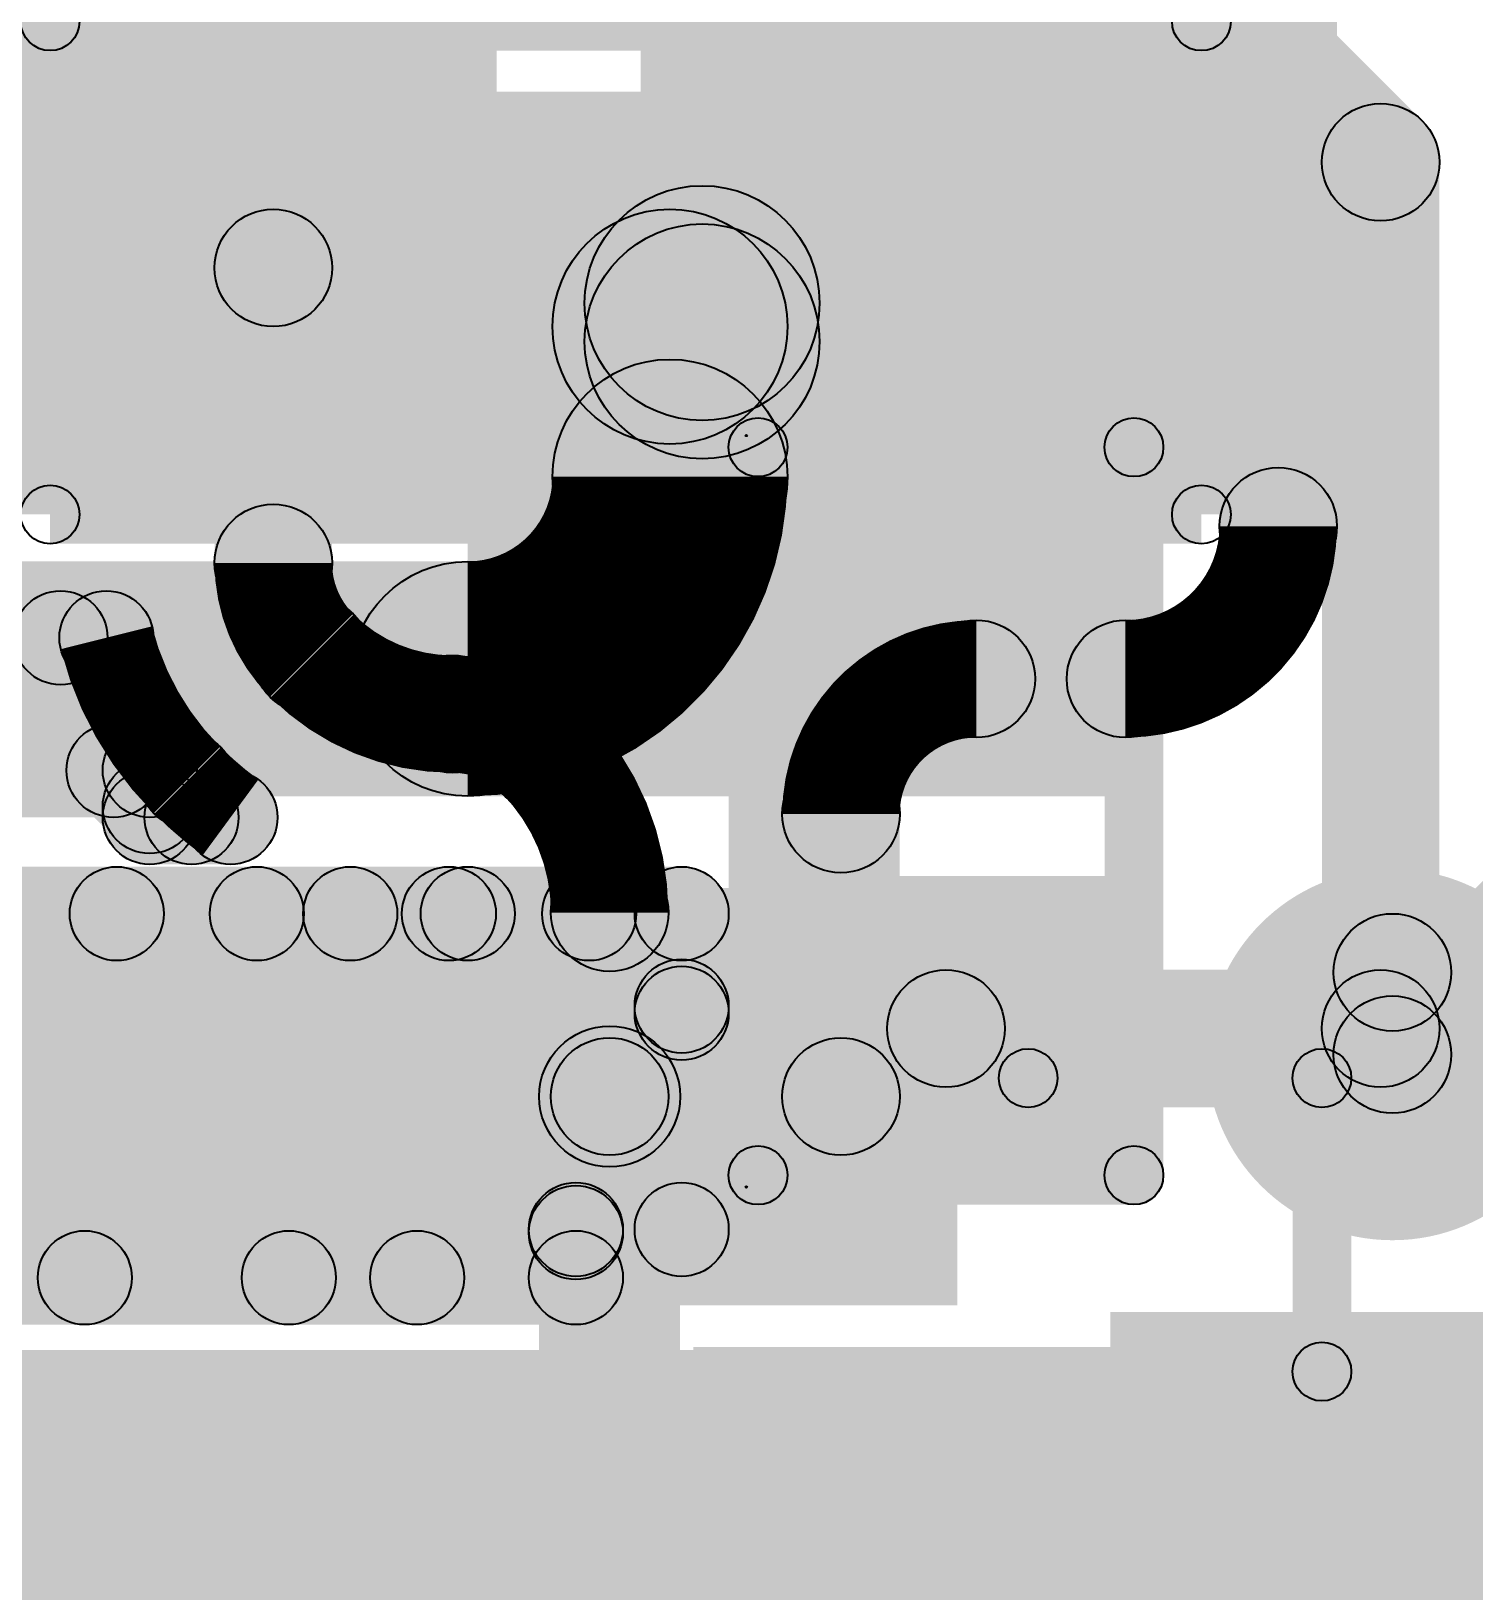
# Model space of a CAD drawing. Header units: millimetres. Extents: x -0.55 to 1.07, y -0.21 to 1.95.
# Drawn here: x 0.2331 to 0.3559, y 0.9513 to 1.0842 of the extents above; entities that cross this region are included whole.
import ezdxf

# ---------------------------------------------------------------- set-up
doc = ezdxf.new("R2010")
doc.units = ezdxf.units.MM
doc.header["$MEASUREMENT"] = 0
for name, color, linetype in [('BottomLayer', 5, 'Continuous'), ('BottomOverlay', 54, 'Continuous'), ('BottomPaste', 16, 'Continuous'), ('BottomSolder', 6, 'Continuous'), ('TopLayer', 1, 'Continuous'), ('TopOverlay', 2, 'Continuous'), ('TopPaste', 8, 'Continuous'), ('TopSolder', 216, 'Continuous'), ('ViaHoleLayer', 16, 'Continuous')]:
    doc.layers.add(name, color=color, linetype=linetype)

# ---------------------------------------------------------------- blocks, each defined once
blk = doc.blocks.new('EEEFT1C470AR_12')
at = {"layer": 'TopLayer'}
blk.add_hatch(color=1, dxfattribs=at).paths.add_polyline_path([(-0.11811, 0.0315), (-0.01969, 0.0315), (-0.01969, -0.0315), (-0.11811, -0.0315)])
at = {"layer": 'TopPaste'}
blk.add_hatch(color=8, dxfattribs=at).paths.add_polyline_path([(-0.11811, 0.0315), (-0.01969, 0.0315), (-0.01969, -0.0315), (-0.11811, -0.0315)])
at = {"layer": 'TopSolder'}
blk.add_hatch(color=216, dxfattribs=at).paths.add_polyline_path([(-0.12211, 0.0355), (-0.01569, 0.0355), (-0.01569, -0.0355), (-0.12211, -0.0355)])
blk = doc.blocks.new('QFN_28_B_39')
at = {"layer": 'BottomLayer'}
for points in [[(-0.00591, 0.1122), (0.00591, 0.1122), (0.00591, 0.08465), (-0.00591, 0.08465)], [(0.01378, 0.1122), (0.02559, 0.1122), (0.02559, 0.08465), (0.01378, 0.08465)], [(0.03346, 0.1122), (0.04528, 0.1122), (0.04528, 0.08465), (0.03346, 0.08465)], [(0.05315, 0.1122), (0.06496, 0.1122), (0.06496, 0.08465), (0.05315, 0.08465)], [(-0.07283, 0.07283), (0.07283, 0.07283), (0.07283, -0.07283), (-0.07283, -0.07283)], [(0.08465, 0.06496), (0.1122, 0.06496), (0.1122, 0.05315), (0.08465, 0.05315)]]:
    blk.add_hatch(color=5, dxfattribs=at).paths.add_polyline_path(points)
at = {"layer": 'BottomOverlay'}
h = blk.add_hatch(color=54, dxfattribs=at)
edge = h.paths.add_edge_path()
edge.add_arc((0.075, 0.1), 0.0025, 0, 360)
for points in [[(0.075, 0.0975), (0.075, 0.1025), (0.1, 0.1025), (0.1, 0.0975)], [(0.1025, 0.075), (0.0975, 0.075), (0.0975, 0.1), (0.1025, 0.1)]]:
    blk.add_hatch(color=54, dxfattribs=at).paths.add_polyline_path(points)
h = blk.add_hatch(color=54, dxfattribs=at)
edge = h.paths.add_edge_path()
edge.add_arc((0.1, 0.1), 0.0025, 0, 360)
h = blk.add_hatch(color=54, dxfattribs=at)
edge = h.paths.add_edge_path()
edge.add_arc((0.1, 0.1), 0.0025, 0, 360)
h = blk.add_hatch(color=54, dxfattribs=at)
edge = h.paths.add_edge_path()
edge.add_arc((0.1, 0.075), 0.0025, 0, 360)
at = {"layer": 'BottomPaste'}
for points in [[(-0.00591, 0.1122), (0.00591, 0.1122), (0.00591, 0.08465), (-0.00591, 0.08465)], [(0.01378, 0.1122), (0.02559, 0.1122), (0.02559, 0.08465), (0.01378, 0.08465)], [(0.03346, 0.1122), (0.04528, 0.1122), (0.04528, 0.08465), (0.03346, 0.08465)], [(0.05315, 0.1122), (0.06496, 0.1122), (0.06496, 0.08465), (0.05315, 0.08465)], [(-0.07283, 0.07283), (0.07283, 0.07283), (0.07283, -0.07283), (-0.07283, -0.07283)], [(0.08465, 0.06496), (0.1122, 0.06496), (0.1122, 0.05315), (0.08465, 0.05315)]]:
    blk.add_hatch(color=16, dxfattribs=at).paths.add_polyline_path(points)
at = {"layer": 'BottomSolder'}
for points in [[(-0.02959, 0.1162), (-0.00978, 0.1162), (-0.00978, 0.08065), (-0.02959, 0.08065)], [(-0.00991, 0.1162), (0.00991, 0.1162), (0.00991, 0.08065), (-0.00991, 0.08065)], [(0.00978, 0.1162), (0.02959, 0.1162), (0.02959, 0.08065), (0.00978, 0.08065)], [(0.02946, 0.1162), (0.04928, 0.1162), (0.04928, 0.08065), (0.02946, 0.08065)], [(0.04915, 0.1162), (0.06896, 0.1162), (0.06896, 0.08065), (0.04915, 0.08065)], [(-0.07683, 0.07683), (0.07683, 0.07683), (0.07683, -0.07683), (-0.07683, -0.07683)], [(0.08065, 0.06896), (0.1162, 0.06896), (0.1162, 0.04915), (0.08065, 0.04915)]]:
    blk.add_hatch(color=6, dxfattribs=at).paths.add_polyline_path(points)
at = {"layer": 'BottomOverlay'}
for centre in [(0.075, 0.1), (0.1, 0.1), (0.1, 0.1), (0.1, 0.075)]:
    blk.add_circle(centre, 0.0025, dxfattribs=at)
blk = doc.blocks.new('R__0603_B_48')
at = {"layer": 'BottomLayer'}
for points in [[(-0.045, -0.0175), (-0.045, 0.0175), (-0.015, 0.0175), (-0.015, -0.0175)], [(0.015, -0.0175), (0.015, 0.0175), (0.045, 0.0175), (0.045, -0.0175)]]:
    blk.add_hatch(color=5, dxfattribs=at).paths.add_polyline_path(points)
at = {"layer": 'BottomOverlay'}
h = blk.add_hatch(color=54, dxfattribs=at)
edge = h.paths.add_edge_path()
edge.add_arc((-0.049, 0.021), 0.0025, 0, 360)
h = blk.add_hatch(color=54, dxfattribs=at)
edge = h.paths.add_edge_path()
edge.add_arc((-0.049, 0.021), 0.0025, 0, 360)
for points in [[(-0.049, 0.0185), (-0.049, 0.0235), (0.049, 0.0235), (0.049, 0.0185)], [(-0.0465, -0.021), (-0.0515, -0.021), (-0.0515, 0.021), (-0.0465, 0.021)], [(0.0515, -0.021), (0.0465, -0.021), (0.0465, 0.021), (0.0515, 0.021)], [(-0.049, -0.0235), (-0.049, -0.0185), (0.049, -0.0185), (0.049, -0.0235)]]:
    blk.add_hatch(color=54, dxfattribs=at).paths.add_polyline_path(points)
h = blk.add_hatch(color=54, dxfattribs=at)
edge = h.paths.add_edge_path()
edge.add_arc((0.049, 0.021), 0.0025, 0, 360)
h = blk.add_hatch(color=54, dxfattribs=at)
edge = h.paths.add_edge_path()
edge.add_arc((0.049, 0.021), 0.0025, 0, 360)
h = blk.add_hatch(color=54, dxfattribs=at)
edge = h.paths.add_edge_path()
edge.add_arc((-0.049, -0.021), 0.0025, 0, 360)
h = blk.add_hatch(color=54, dxfattribs=at)
edge = h.paths.add_edge_path()
edge.add_arc((-0.049, -0.021), 0.0025, 0, 360)
h = blk.add_hatch(color=54, dxfattribs=at)
edge = h.paths.add_edge_path()
edge.add_arc((0.049, -0.021), 0.0025, 0, 360)
h = blk.add_hatch(color=54, dxfattribs=at)
edge = h.paths.add_edge_path()
edge.add_arc((0.049, -0.021), 0.0025, 0, 360)
at = {"layer": 'BottomPaste'}
for points in [[(-0.045, -0.0175), (-0.045, 0.0175), (-0.015, 0.0175), (-0.015, -0.0175)], [(0.015, -0.0175), (0.015, 0.0175), (0.045, 0.0175), (0.045, -0.0175)]]:
    blk.add_hatch(color=16, dxfattribs=at).paths.add_polyline_path(points)
at = {"layer": 'BottomSolder'}
for points in [[(-0.049, -0.0215), (-0.049, 0.0215), (-0.011, 0.0215), (-0.011, -0.0215)], [(0.011, -0.0215), (0.011, 0.0215), (0.049, 0.0215), (0.049, -0.0215)]]:
    blk.add_hatch(color=6, dxfattribs=at).paths.add_polyline_path(points)
at = {"layer": 'BottomOverlay'}
for centre in [(-0.049, 0.021), (-0.049, 0.021), (0.049, 0.021), (0.049, 0.021), (-0.049, -0.021), (-0.049, -0.021), (0.049, -0.021), (0.049, -0.021)]:
    blk.add_circle(centre, 0.0025, dxfattribs=at)
blk = doc.blocks.new('R__0402_56')
at = {"layer": 'TopLayer'}
for points in [[(-0.0275, -0.0125), (-0.0275, 0.0125), (-0.0095, 0.0125), (-0.0095, -0.0125)], [(0.0095, -0.0125), (0.0095, 0.0125), (0.0275, 0.0125), (0.0275, -0.0125)]]:
    blk.add_hatch(color=1, dxfattribs=at).paths.add_polyline_path(points)
at = {"layer": 'TopOverlay'}
h = blk.add_hatch(color=2, dxfattribs=at)
edge = h.paths.add_edge_path()
edge.add_arc((-0.031, 0.016), 0.0025, 0, 360)
h = blk.add_hatch(color=2, dxfattribs=at)
edge = h.paths.add_edge_path()
edge.add_arc((-0.031, 0.016), 0.0025, 0, 360)
for points in [[(0.031, 0.0185), (0.031, 0.0135), (-0.031, 0.0135), (-0.031, 0.0185)], [(-0.0285, -0.016), (-0.0335, -0.016), (-0.0335, 0.016), (-0.0285, 0.016)], [(0.0335, -0.016), (0.0285, -0.016), (0.0285, 0.016), (0.0335, 0.016)], [(0.031, -0.0135), (0.031, -0.0185), (-0.031, -0.0185), (-0.031, -0.0135)], [(0.032, -0.01694), (0.032, -0.01706), (-0.032, -0.01706), (-0.032, -0.01694)]]:
    blk.add_hatch(color=2, dxfattribs=at).paths.add_polyline_path(points)
h = blk.add_hatch(color=2, dxfattribs=at)
edge = h.paths.add_edge_path()
edge.add_arc((0.031, 0.016), 0.0025, 0, 360)
h = blk.add_hatch(color=2, dxfattribs=at)
edge = h.paths.add_edge_path()
edge.add_arc((0.031, 0.016), 0.0025, 0, 360)
h = blk.add_hatch(color=2, dxfattribs=at)
edge = h.paths.add_edge_path()
edge.add_arc((-0.031, -0.016), 0.0025, 0, 360)
h = blk.add_hatch(color=2, dxfattribs=at)
edge = h.paths.add_edge_path()
edge.add_arc((-0.031, -0.016), 0.0025, 0, 360)
h = blk.add_hatch(color=2, dxfattribs=at)
edge = h.paths.add_edge_path()
edge.add_arc((0.031, -0.016), 0.0025, 0, 360)
h = blk.add_hatch(color=2, dxfattribs=at)
edge = h.paths.add_edge_path()
edge.add_arc((0.031, -0.016), 0.0025, 0, 360)
h = blk.add_hatch(color=2, dxfattribs=at)
edge = h.paths.add_edge_path()
edge.add_arc((-0.032, -0.017), 0.0000635, 0, 360)
h = blk.add_hatch(color=2, dxfattribs=at)
edge = h.paths.add_edge_path()
edge.add_arc((0.032, -0.017), 0.0000635, 0, 360)
at = {"layer": 'TopPaste'}
for points in [[(-0.0275, -0.0125), (-0.0275, 0.0125), (-0.0095, 0.0125), (-0.0095, -0.0125)], [(0.0095, -0.0125), (0.0095, 0.0125), (0.0275, 0.0125), (0.0275, -0.0125)]]:
    blk.add_hatch(color=8, dxfattribs=at).paths.add_polyline_path(points)
at = {"layer": 'TopSolder'}
for points in [[(-0.0315, -0.0165), (-0.0315, 0.0165), (-0.0055, 0.0165), (-0.0055, -0.0165)], [(0.0055, -0.0165), (0.0055, 0.0165), (0.0315, 0.0165), (0.0315, -0.0165)]]:
    blk.add_hatch(color=216, dxfattribs=at).paths.add_polyline_path(points)
at = {"layer": 'TopOverlay'}
for centre, radius in [((-0.031, 0.016), 0.0025), ((-0.031, 0.016), 0.0025), ((0.031, 0.016), 0.0025), ((0.031, 0.016), 0.0025), ((-0.031, -0.016), 0.0025), ((-0.031, -0.016), 0.0025), ((0.031, -0.016), 0.0025), ((0.031, -0.016), 0.0025), ((-0.032, -0.017), 0.0000635), ((0.032, -0.017), 0.0000635)]:
    blk.add_circle(centre, radius, dxfattribs=at)

msp = doc.modelspace()

# ---------------------------------------------------------------- hatches: boundary and pattern name
at = {"layer": 'BottomLayer'}
for points in [[(0.285, 1.042), (0.32828, 1.042), (0.32828, 1.11), (0.285, 1.11)], [(0.123, 1.08), (0.235, 1.08), (0.235, 1.107), (0.123, 1.107)], [(0.34428, 1.042), (0.33428, 1.042), (0.33428, 1.09854), (0.34428, 1.09854)], [(0.25874, 1.064), (0.24874, 1.064), (0.24874, 1.0915), (0.25874, 1.0915)], [(0.208, 1.072), (0.269, 1.072), (0.269, 1.09), (0.208, 1.09)], [(0.25874, 1.03887), (0.24874, 1.03887), (0.24874, 1.064), (0.25874, 1.064)], [(0.22474, 1.0285), (0.22474, 1.0365), (0.23953, 1.0365), (0.23953, 1.0285)], [(0.22716, 1.01838), (0.2215, 1.02403), (0.2328, 1.03533), (0.23845, 1.02967)], [(0.22601, 1.02967), (0.23167, 1.03533), (0.24297, 1.02403), (0.23731, 1.01838)], [(0.25346, 1.02746), (0.26054, 1.03454), (0.26059, 1.03449), (0.25351, 1.02741)], [(0.31358, 1.024), (0.31358, 1.034), (0.32628, 1.034), (0.32628, 1.024)], [(0.22354, 1.0172), (0.22354, 1.0252), (0.24322, 1.0252), (0.24322, 1.0172)], [(0.23731, 1.01838), (0.24297, 1.02403), (0.24605, 1.02095), (0.24039, 1.01529)], [(0.24722, 1.0172), (0.23922, 1.0172), (0.23922, 1.0212), (0.24722, 1.0212)], [(0.24322, 1.0132), (0.24322, 1.0212), (0.24678, 1.0212), (0.24678, 1.0132)], [(0.24678, 1.0132), (0.24678, 1.0212), (0.2501, 1.0212), (0.2501, 1.0132)], [(0.24678, 1.0132), (0.24678, 1.0212), (0.2501, 1.0212), (0.2501, 1.0132)], [(0.30706, 0.99343), (0.29706, 0.99343), (0.29706, 1.01748), (0.30706, 1.01748)], [(0.35254, 0.99346), (0.34546, 1.00054), (0.35928, 1.01435), (0.36635, 1.00728)], [(0.28737, 0.99343), (0.27737, 0.99343), (0.27737, 1.00909), (0.28737, 1.00909)], [(0.354, 0.997), (0.344, 0.997), (0.344, 1.004), (0.354, 1.004)], [(0.28837, 0.945), (0.27637, 0.945), (0.27637, 0.99343), (0.28837, 0.99343)], [(0.325, 0.947), (0.397, 0.947), (0.397, 0.97508), (0.325, 0.97508)]]:
    msp.add_hatch(color=5, dxfattribs=at).paths.add_polyline_path(points)
h = msp.add_hatch(color=5, dxfattribs=at)
edge = h.paths.add_edge_path()
edge.add_arc((0.298, 1.066), 0.01181, 0, 360)
h = msp.add_hatch(color=5, dxfattribs=at)
edge = h.paths.add_edge_path()
edge.add_arc((0.25374, 1.064), 0.005, 0, 360)
h = msp.add_hatch(color=5, dxfattribs=at)
edge = h.paths.add_edge_path()
edge.add_arc((0.25374, 1.064), 0.005, 0, 360)
h = msp.add_hatch(color=5, dxfattribs=at)
edge = h.paths.add_edge_path()
edge.add_arc((0.33928, 1.042), 0.005, 0, 360)
h = msp.add_hatch(color=5, dxfattribs=at)
edge = h.paths.add_edge_path()
edge.add_arc((0.33928, 1.042), 0.005, 0, 360)
h = msp.add_hatch(color=5, dxfattribs=at)
edge = h.paths.add_edge_path()
edge.add_arc((0.25374, 1.03887), 0.005, 0, 360)
h = msp.add_hatch(color=5, dxfattribs=at)
edge = h.paths.add_edge_path()
edge.add_arc((0.25374, 1.03887), 0.005, 0, 360)
h = msp.add_hatch(color=5, dxfattribs=at)
edge = h.paths.add_edge_path()
edge.add_arc((0.23563, 1.0325), 0.004, 0, 360)
h = msp.add_hatch(color=5, dxfattribs=at)
edge = h.paths.add_edge_path()
edge.add_arc((0.23953, 1.0325), 0.004, 0, 360)
h = msp.add_hatch(color=5, dxfattribs=at)
edge = h.paths.add_edge_path()
edge.add_arc((0.23953, 1.0325), 0.004, 0, 360)
h = msp.add_hatch(color=5, dxfattribs=at)
edge = h.paths.add_edge_path()
edge.add_arc((0.257, 1.031), 0.005, 0, 360)
h = msp.add_hatch(color=5, dxfattribs=at)
edge = h.paths.add_edge_path()
edge.add_arc((0.257, 1.031), 0.005, 0, 360)
h = msp.add_hatch(color=5, dxfattribs=at)
edge = h.paths.add_edge_path()
edge.add_arc((0.25705, 1.03095), 0.005, 0, 360)
h = msp.add_hatch(color=5, dxfattribs=at)
edge = h.paths.add_edge_path()
edge.add_arc((0.25705, 1.03095), 0.005, 0, 360)
h = msp.add_hatch(color=5, dxfattribs=at)
edge = h.paths.add_edge_path()
edge.add_arc((0.31358, 1.029), 0.005, 0, 360)
h = msp.add_hatch(color=5, dxfattribs=at)
edge = h.paths.add_edge_path()
edge.add_arc((0.31358, 1.029), 0.005, 0, 360)
h = msp.add_hatch(color=5, dxfattribs=at)
edge = h.paths.add_edge_path()
edge.add_arc((0.32628, 1.029), 0.005, 0, 360)
h = msp.add_hatch(color=5, dxfattribs=at)
edge = h.paths.add_edge_path()
edge.add_arc((0.32628, 1.029), 0.005, 0, 360)
h = msp.add_hatch(color=5, dxfattribs=at)
edge = h.paths.add_edge_path()
edge.add_arc((0.269, 1.026), 0.005, 0, 360)
h = msp.add_hatch(color=5, dxfattribs=at)
edge = h.paths.add_edge_path()
edge.add_arc((0.269, 1.026), 0.005, 0, 360)
h = msp.add_hatch(color=5, dxfattribs=at)
edge = h.paths.add_edge_path()
edge.add_arc((0.27668, 1.02282), 0.005, 0, 360)
h = msp.add_hatch(color=5, dxfattribs=at)
edge = h.paths.add_edge_path()
edge.add_arc((0.27668, 1.02282), 0.005, 0, 360)
h = msp.add_hatch(color=5, dxfattribs=at)
edge = h.paths.add_edge_path()
edge.add_arc((0.24014, 1.0212), 0.004, 0, 360)
h = msp.add_hatch(color=5, dxfattribs=at)
edge = h.paths.add_edge_path()
edge.add_arc((0.24014, 1.0212), 0.004, 0, 360)
h = msp.add_hatch(color=5, dxfattribs=at)
edge = h.paths.add_edge_path()
edge.add_arc((0.24322, 1.0212), 0.004, 0, 360)
h = msp.add_hatch(color=5, dxfattribs=at)
edge = h.paths.add_edge_path()
edge.add_arc((0.24322, 1.0212), 0.004, 0, 360)
h = msp.add_hatch(color=5, dxfattribs=at)
edge = h.paths.add_edge_path()
edge.add_arc((0.24639, 1.02039), 0.004, 0, 360)
h = msp.add_hatch(color=5, dxfattribs=at)
edge = h.paths.add_edge_path()
edge.add_arc((0.24644, 1.02034), 0.004, 0, 360)
h = msp.add_hatch(color=5, dxfattribs=at)
edge = h.paths.add_edge_path()
edge.add_arc((0.24322, 1.01812), 0.004, 0, 360)
h = msp.add_hatch(color=5, dxfattribs=at)
edge = h.paths.add_edge_path()
edge.add_arc((0.30206, 1.01748), 0.005, 0, 360)
h = msp.add_hatch(color=5, dxfattribs=at)
edge = h.paths.add_edge_path()
edge.add_arc((0.30206, 1.01748), 0.005, 0, 360)
h = msp.add_hatch(color=5, dxfattribs=at)
edge = h.paths.add_edge_path()
edge.add_arc((0.24322, 1.0172), 0.004, 0, 360)
h = msp.add_hatch(color=5, dxfattribs=at)
edge = h.paths.add_edge_path()
edge.add_arc((0.24322, 1.0172), 0.004, 0, 360)
h = msp.add_hatch(color=5, dxfattribs=at)
edge = h.paths.add_edge_path()
edge.add_arc((0.24678, 1.0172), 0.004, 0, 360)
h = msp.add_hatch(color=5, dxfattribs=at)
edge = h.paths.add_edge_path()
edge.add_arc((0.24678, 1.0172), 0.004, 0, 360)
h = msp.add_hatch(color=5, dxfattribs=at)
edge = h.paths.add_edge_path()
edge.add_arc((0.24678, 1.0172), 0.004, 0, 360)
h = msp.add_hatch(color=5, dxfattribs=at)
edge = h.paths.add_edge_path()
edge.add_arc((0.2501, 1.0172), 0.004, 0, 360)
h = msp.add_hatch(color=5, dxfattribs=at)
edge = h.paths.add_edge_path()
edge.add_arc((0.2501, 1.0172), 0.004, 0, 360)
h = msp.add_hatch(color=5, dxfattribs=at)
edge = h.paths.add_edge_path()
edge.add_arc((0.2501, 1.0172), 0.004, 0, 360)
h = msp.add_hatch(color=5, dxfattribs=at)
edge = h.paths.add_edge_path()
edge.add_arc((0.28237, 1.00909), 0.005, 0, 360)
h = msp.add_hatch(color=5, dxfattribs=at)
edge = h.paths.add_edge_path()
edge.add_arc((0.28237, 1.00909), 0.005, 0, 360)
h = msp.add_hatch(color=5, dxfattribs=at)
edge = h.paths.add_edge_path()
edge.add_arc((0.349, 0.997), 0.01181, 0, 360)
h = msp.add_hatch(color=5, dxfattribs=at)
edge = h.paths.add_edge_path()
edge.add_arc((0.349, 1.004), 0.005, 0, 360)
h = msp.add_hatch(color=5, dxfattribs=at)
edge = h.paths.add_edge_path()
edge.add_arc((0.349, 0.997), 0.005, 0, 360)
h = msp.add_hatch(color=5, dxfattribs=at)
edge = h.paths.add_edge_path()
edge.add_arc((0.349, 0.997), 0.005, 0, 360)
h = msp.add_hatch(color=5, dxfattribs=at)
edge = h.paths.add_edge_path()
edge.add_arc((0.28237, 0.99343), 0.006, 0, 360)
h = msp.add_hatch(color=5, dxfattribs=at)
edge = h.paths.add_edge_path()
edge.add_arc((0.28237, 0.99343), 0.005, 0, 360)
h = msp.add_hatch(color=5, dxfattribs=at)
edge = h.paths.add_edge_path()
edge.add_arc((0.30206, 0.99343), 0.005, 0, 360)
at = {"layer": 'BottomSolder'}
h = msp.add_hatch(color=6, dxfattribs=at)
edge = h.paths.add_edge_path()
edge.add_arc((0.298, 1.066), 0.01581, 0, 360)
h = msp.add_hatch(color=6, dxfattribs=at)
edge = h.paths.add_edge_path()
edge.add_arc((0.349, 0.997), 0.01581, 0, 360)
at = {"layer": 'TopLayer'}
for points in [[(0.32246, 1.09146), (0.32954, 1.09854), (0.35154, 1.07654), (0.34446, 1.06946)], [(0.27029, 1.019), (0.32491, 1.019), (0.32491, 1.079), (0.27029, 1.079)], [(0.353, 0.99922), (0.343, 0.99922), (0.343, 1.073), (0.353, 1.073)], [(0.30024, 1.05774), (0.28024, 1.05774), (0.28024, 1.061), (0.30024, 1.061)], [(0.2975, 1.04621), (0.2775, 1.04621), (0.2775, 1.059), (0.2975, 1.059)], [(0.219, 1.019), (0.219, 1.039), (0.27029, 1.039), (0.27029, 1.019)], [(0.219, 1.005), (0.219, 1.013), (0.26029, 1.013), (0.26029, 1.005)], [(0.26029, 1.005), (0.26029, 1.013), (0.27029, 1.013), (0.27029, 1.005)], [(0.26029, 1.005), (0.26029, 1.013), (0.27029, 1.013), (0.27029, 1.005)], [(0.27029, 1.005), (0.27029, 1.013), (0.2885, 1.013), (0.2885, 1.005)], [(0.21224, 0.97517), (0.20658, 0.98083), (0.23758, 1.01183), (0.24324, 1.00617)], [(0.22123, 1.00617), (0.22689, 1.01183), (0.25789, 0.98083), (0.25223, 0.97517)], [(0.24052, 0.97517), (0.23487, 0.98083), (0.26587, 1.01183), (0.27152, 1.00617)], [(0.24951, 1.00617), (0.25517, 1.01183), (0.28233, 0.98467), (0.27668, 0.97901)], [(0.2778, 1.00617), (0.28346, 1.01183), (0.29133, 1.00396), (0.28567, 0.9983)], [(0.2925, 0.98211), (0.2845, 0.98211), (0.2845, 1.009), (0.2925, 1.009)], [(0.311, 0.99422), (0.311, 1.00422), (0.348, 1.00422), (0.348, 0.99422)], [(0.26881, 0.97517), (0.26315, 0.98083), (0.28567, 1.00335), (0.29133, 0.99769)], [(0.2795, 0.97811), (0.2795, 0.98611), (0.2885, 0.98611), (0.2885, 0.97811)], [(0.155, 0.974), (0.155, 0.982), (0.2795, 0.982), (0.2795, 0.974)], [(0.2835, 0.978), (0.2755, 0.978), (0.2755, 0.98211), (0.2835, 0.98211)], [(0.165, 0.837), (0.3807, 0.837), (0.3807, 0.968), (0.165, 0.968)]]:
    msp.add_hatch(color=1, dxfattribs=at).paths.add_polyline_path(points)
h = msp.add_hatch(color=1, dxfattribs=at)
edge = h.paths.add_edge_path()
edge.add_arc((0.298, 1.066), 0.01181, 0, 360)
h = msp.add_hatch(color=1, dxfattribs=at)
edge = h.paths.add_edge_path()
edge.add_arc((0.348, 1.073), 0.005, 0, 360)
h = msp.add_hatch(color=1, dxfattribs=at)
edge = h.paths.add_edge_path()
edge.add_arc((0.348, 1.073), 0.005, 0, 360)
h = msp.add_hatch(color=1, dxfattribs=at)
edge = h.paths.add_edge_path()
edge.add_arc((0.29024, 1.061), 0.01, 0, 360)
h = msp.add_hatch(color=1, dxfattribs=at)
edge = h.paths.add_edge_path()
edge.add_arc((0.2875, 1.059), 0.01, 0, 360)
h = msp.add_hatch(color=1, dxfattribs=at)
edge = h.paths.add_edge_path()
edge.add_arc((0.29024, 1.05774), 0.01, 0, 360)
h = msp.add_hatch(color=1, dxfattribs=at)
edge = h.paths.add_edge_path()
edge.add_arc((0.2875, 1.04621), 0.01, 0, 360)
h = msp.add_hatch(color=1, dxfattribs=at)
edge = h.paths.add_edge_path()
edge.add_arc((0.2875, 1.04621), 0.01, 0, 360)
h = msp.add_hatch(color=1, dxfattribs=at)
edge = h.paths.add_edge_path()
edge.add_arc((0.27029, 1.029), 0.01, 0, 360)
h = msp.add_hatch(color=1, dxfattribs=at)
edge = h.paths.add_edge_path()
edge.add_arc((0.27029, 1.029), 0.01, 0, 360)
h = msp.add_hatch(color=1, dxfattribs=at)
edge = h.paths.add_edge_path()
edge.add_arc((0.24041, 1.009), 0.004, 0, 360)
h = msp.add_hatch(color=1, dxfattribs=at)
edge = h.paths.add_edge_path()
edge.add_arc((0.25234, 1.009), 0.004, 0, 360)
h = msp.add_hatch(color=1, dxfattribs=at)
edge = h.paths.add_edge_path()
edge.add_arc((0.26029, 1.009), 0.004, 0, 360)
h = msp.add_hatch(color=1, dxfattribs=at)
edge = h.paths.add_edge_path()
edge.add_arc((0.26029, 1.009), 0.004, 0, 360)
h = msp.add_hatch(color=1, dxfattribs=at)
edge = h.paths.add_edge_path()
edge.add_arc((0.26029, 1.009), 0.004, 0, 360)
h = msp.add_hatch(color=1, dxfattribs=at)
edge = h.paths.add_edge_path()
edge.add_arc((0.26869, 1.009), 0.004, 0, 360)
h = msp.add_hatch(color=1, dxfattribs=at)
edge = h.paths.add_edge_path()
edge.add_arc((0.27029, 1.009), 0.004, 0, 360)
h = msp.add_hatch(color=1, dxfattribs=at)
edge = h.paths.add_edge_path()
edge.add_arc((0.27029, 1.009), 0.004, 0, 360)
h = msp.add_hatch(color=1, dxfattribs=at)
edge = h.paths.add_edge_path()
edge.add_arc((0.27029, 1.009), 0.004, 0, 360)
h = msp.add_hatch(color=1, dxfattribs=at)
edge = h.paths.add_edge_path()
edge.add_arc((0.28063, 1.009), 0.004, 0, 360)
h = msp.add_hatch(color=1, dxfattribs=at)
edge = h.paths.add_edge_path()
edge.add_arc((0.2885, 1.009), 0.004, 0, 360)
h = msp.add_hatch(color=1, dxfattribs=at)
edge = h.paths.add_edge_path()
edge.add_arc((0.2885, 1.009), 0.004, 0, 360)
h = msp.add_hatch(color=1, dxfattribs=at)
edge = h.paths.add_edge_path()
edge.add_arc((0.349, 0.997), 0.01181, 0, 360)
h = msp.add_hatch(color=1, dxfattribs=at)
edge = h.paths.add_edge_path()
edge.add_arc((0.2885, 1.00113), 0.004, 0, 360)
h = msp.add_hatch(color=1, dxfattribs=at)
edge = h.paths.add_edge_path()
edge.add_arc((0.2885, 1.00052), 0.004, 0, 360)
h = msp.add_hatch(color=1, dxfattribs=at)
edge = h.paths.add_edge_path()
edge.add_arc((0.311, 0.99922), 0.005, 0, 360)
h = msp.add_hatch(color=1, dxfattribs=at)
edge = h.paths.add_edge_path()
edge.add_arc((0.348, 0.99922), 0.005, 0, 360)
h = msp.add_hatch(color=1, dxfattribs=at)
edge = h.paths.add_edge_path()
edge.add_arc((0.348, 0.99922), 0.005, 0, 360)
h = msp.add_hatch(color=1, dxfattribs=at)
edge = h.paths.add_edge_path()
edge.add_arc((0.2795, 0.98211), 0.004, 0, 360)
h = msp.add_hatch(color=1, dxfattribs=at)
edge = h.paths.add_edge_path()
edge.add_arc((0.2795, 0.98211), 0.004, 0, 360)
h = msp.add_hatch(color=1, dxfattribs=at)
edge = h.paths.add_edge_path()
edge.add_arc((0.2795, 0.98184), 0.004, 0, 360)
h = msp.add_hatch(color=1, dxfattribs=at)
edge = h.paths.add_edge_path()
edge.add_arc((0.2885, 0.98211), 0.004, 0, 360)
h = msp.add_hatch(color=1, dxfattribs=at)
edge = h.paths.add_edge_path()
edge.add_arc((0.2885, 0.98211), 0.004, 0, 360)
h = msp.add_hatch(color=1, dxfattribs=at)
edge = h.paths.add_edge_path()
edge.add_arc((0.23769, 0.978), 0.004, 0, 360)
h = msp.add_hatch(color=1, dxfattribs=at)
edge = h.paths.add_edge_path()
edge.add_arc((0.25506, 0.978), 0.004, 0, 360)
h = msp.add_hatch(color=1, dxfattribs=at)
edge = h.paths.add_edge_path()
edge.add_arc((0.26598, 0.978), 0.004, 0, 360)
h = msp.add_hatch(color=1, dxfattribs=at)
edge = h.paths.add_edge_path()
edge.add_arc((0.2795, 0.978), 0.004, 0, 360)
h = msp.add_hatch(color=1, dxfattribs=at)
edge = h.paths.add_edge_path()
edge.add_arc((0.2795, 0.978), 0.004, 0, 360)
at = {"layer": 'TopSolder'}
h = msp.add_hatch(color=216, dxfattribs=at)
edge = h.paths.add_edge_path()
edge.add_arc((0.298, 1.066), 0.01581, 0, 360)
h = msp.add_hatch(color=216, dxfattribs=at)
edge = h.paths.add_edge_path()
edge.add_arc((0.349, 0.997), 0.01581, 0, 360)
at = {"layer": 'ViaHoleLayer'}
h = msp.add_hatch(color=16, dxfattribs=at)
edge = h.paths.add_edge_path()
edge.add_arc((0.298, 1.066), 0.00591, 0, 360)
h = msp.add_hatch(color=16, dxfattribs=at)
edge = h.paths.add_edge_path()
edge.add_arc((0.349, 0.997), 0.00591, 0, 360)

# ---------------------------------------------------------------- linework, layer by layer
at = {"layer": 'BottomLayer'}
for points, const_width in [([(0.33928, 1.042, -0.414214), (0.32628, 1.029)], 0.01), ([(0.257, 1.031, -0.198912), (0.25374, 1.03887)], 0.01), ([(0.24639, 1.02039, -0.135605), (0.23953, 1.0325)], 0.008), ([(0.269, 1.026, -0.198911), (0.25705, 1.03095)], 0.01), ([(0.30206, 1.01748, -0.414214), (0.31358, 1.029)], 0.01), ([(0.269, 1.026, -0.198912), (0.27668, 1.02282)], 0.01), ([(0.27668, 1.02282, -0.198912), (0.28237, 1.00909)], 0.01), ([(0.2501, 1.0172, -0.037794), (0.24644, 1.02034)], 0.008)]:
    msp.add_lwpolyline(points, format="xyb", dxfattribs=dict(at, const_width=const_width))
for centre, radius in [((0.25374, 1.064), 0.005), ((0.25374, 1.064), 0.005), ((0.33928, 1.042), 0.005), ((0.33928, 1.042), 0.005), ((0.25374, 1.03887), 0.005), ((0.25374, 1.03887), 0.005), ((0.23563, 1.0325), 0.004), ((0.23953, 1.0325), 0.004), ((0.23953, 1.0325), 0.004), ((0.257, 1.031), 0.005), ((0.257, 1.031), 0.005), ((0.25705, 1.03095), 0.005), ((0.25705, 1.03095), 0.005), ((0.31358, 1.029), 0.005), ((0.31358, 1.029), 0.005), ((0.32628, 1.029), 0.005), ((0.32628, 1.029), 0.005), ((0.269, 1.026), 0.005), ((0.269, 1.026), 0.005), ((0.27668, 1.02282), 0.005), ((0.27668, 1.02282), 0.005), ((0.24014, 1.0212), 0.004), ((0.24014, 1.0212), 0.004), ((0.24322, 1.0212), 0.004), ((0.24322, 1.0212), 0.004), ((0.24639, 1.02039), 0.004), ((0.24644, 1.02034), 0.004), ((0.24322, 1.01812), 0.004), ((0.30206, 1.01748), 0.005), ((0.30206, 1.01748), 0.005), ((0.24322, 1.0172), 0.004), ((0.24322, 1.0172), 0.004), ((0.24678, 1.0172), 0.004), ((0.24678, 1.0172), 0.004), ((0.24678, 1.0172), 0.004), ((0.2501, 1.0172), 0.004), ((0.2501, 1.0172), 0.004), ((0.2501, 1.0172), 0.004), ((0.28237, 1.00909), 0.005), ((0.28237, 1.00909), 0.005), ((0.349, 1.004), 0.005), ((0.349, 0.997), 0.005), ((0.349, 0.997), 0.005), ((0.28237, 0.99343), 0.006), ((0.28237, 0.99343), 0.005), ((0.30206, 0.99343), 0.005)]:
    msp.add_circle(centre, radius, dxfattribs=at)
at = {"layer": 'TopLayer', "const_width": 0.02}
msp.add_lwpolyline([(0.2875, 1.04621, -0.414214), (0.27029, 1.029)], format="xyb", dxfattribs=at)
at = {"layer": 'TopLayer'}
for centre, radius in [((0.348, 1.073), 0.005), ((0.348, 1.073), 0.005), ((0.29024, 1.061), 0.01), ((0.2875, 1.059), 0.01), ((0.29024, 1.05774), 0.01), ((0.2875, 1.04621), 0.01), ((0.2875, 1.04621), 0.01), ((0.27029, 1.029), 0.01), ((0.27029, 1.029), 0.01), ((0.24041, 1.009), 0.004), ((0.25234, 1.009), 0.004), ((0.26029, 1.009), 0.004), ((0.26029, 1.009), 0.004), ((0.26029, 1.009), 0.004), ((0.26869, 1.009), 0.004), ((0.27029, 1.009), 0.004), ((0.27029, 1.009), 0.004), ((0.27029, 1.009), 0.004), ((0.28063, 1.009), 0.004), ((0.2885, 1.009), 0.004), ((0.2885, 1.009), 0.004), ((0.2885, 1.00113), 0.004), ((0.2885, 1.00052), 0.004), ((0.311, 0.99922), 0.005), ((0.348, 0.99922), 0.005), ((0.348, 0.99922), 0.005), ((0.2795, 0.98211), 0.004), ((0.2795, 0.98211), 0.004), ((0.2795, 0.98184), 0.004), ((0.2885, 0.98211), 0.004), ((0.2885, 0.98211), 0.004), ((0.23769, 0.978), 0.004), ((0.25506, 0.978), 0.004), ((0.26598, 0.978), 0.004), ((0.2795, 0.978), 0.004), ((0.2795, 0.978), 0.004)]:
    msp.add_circle(centre, radius, dxfattribs=at)

# ---------------------------------------------------------------- block references
for name, p, rotation in [('R__0603_B_48', (0.28374, 1.064), 360), ('R__0402_56', (0.311, 1.01772), 270), ('QFN_28_B_39', (0.243, 0.895), 360), ('EEEFT1C470AR_12', (0.325, 0.85), 270)]:
    msp.add_blockref(name, p, dxfattribs=dict(rotation=rotation))

# ---------------------------------------------------------------- texts
at = {"layer": 'TopOverlay'}
msp.add_text('TMP_A', height=0.075, rotation=360, dxfattribs=at).set_placement((0.157, 1.07023))

doc.saveas('drawing.dxf')
